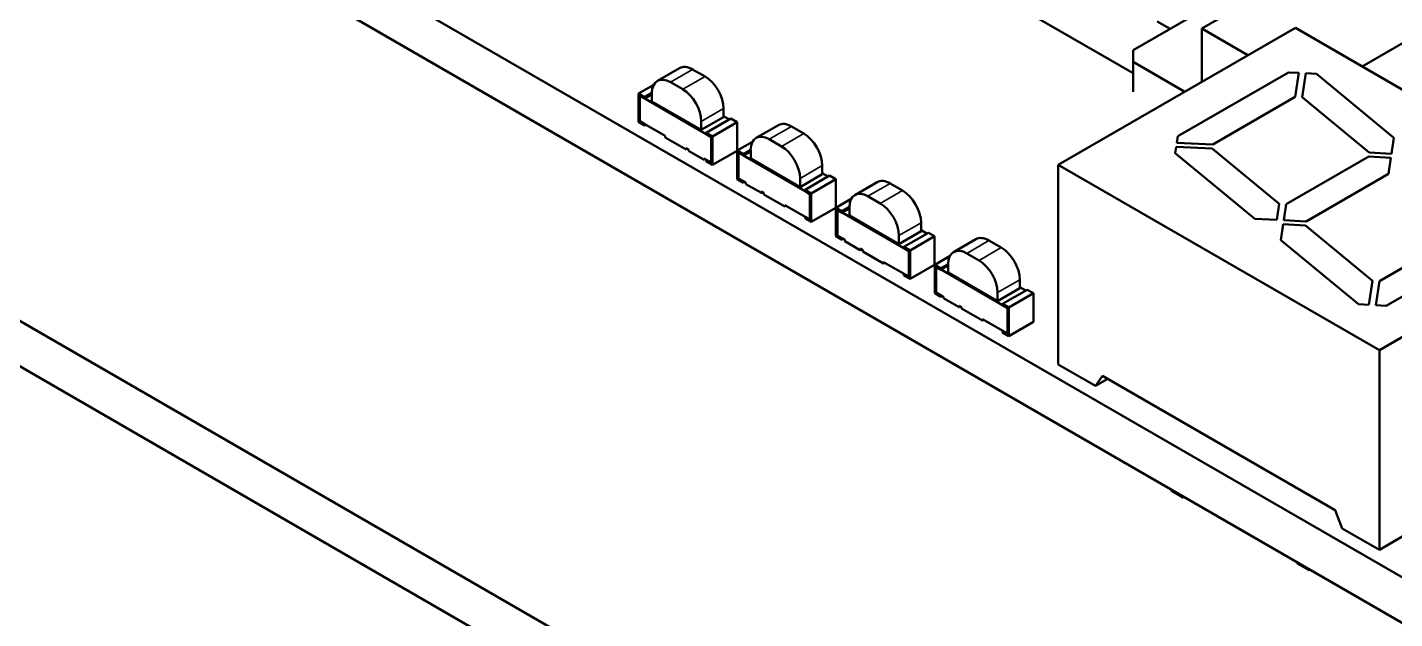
# Model space of a CAD drawing. Header units: millimetres. Extents: x 3100 to 5091, y 868 to 1900.
# Drawn here: x 3950.9 to 3990.06, y 1552.7 to 1569.63 of the extents above; entities that cross this region are included whole.
import ezdxf

# ---------------------------------------------------------------- set-up
doc = ezdxf.new("R2010")
doc.units = ezdxf.units.MM
doc.header["$LTSCALE"] = 1.8
doc.layers.add('외형선(ISO)', color=7, linetype='Continuous', lineweight=50)
doc.layers.add('좁은 외형선(ISO)', color=7, linetype='Continuous', lineweight=35)

msp = doc.modelspace()

# ---------------------------------------------------------------- linework, layer by layer
at = {"layer": '외형선(ISO)'}
for p, q in [((3932.699, 1587.128), (3994.924, 1551.202)), ((3994.924, 1549.896), (3932.699, 1585.822)), ((3953.577, 1585.057), (3982.568, 1568.318)), ((3924.355, 1576.432), (3987.712, 1539.853)), ((3987.712, 1538.547), (3924.355, 1575.126)), ((3989.272, 1572.327), (3984.534, 1569.592)), ((3982.568, 1568.972), (3985.856, 1570.87)), ((3989.126, 1568.512), (3992.503, 1570.462)), ((3983.629, 1569.584), (3983.261, 1569.796)), ((3987.217, 1569.614), (3980.428, 1565.695)), ((3984.534, 1568.065), (3984.534, 1569.592)), ((3985.856, 1568.829), (3984.534, 1569.592)), ((3995.773, 1564.674), (3987.217, 1569.614)), ((3982.568, 1568.972), (3982.568, 1568.645)), ((3982.568, 1568.645), (3984.053, 1567.788)), ((3982.568, 1567.788), (3982.568, 1568.645)), ((3968.945, 1568.096), (3969.581, 1568.463)), ((3969.956, 1568.426), (3970.31, 1568.222)), ((3983.848, 1566.51), (3987.019, 1568.34)), ((3983.848, 1566.51), (3987.019, 1568.34)), ((3987.019, 1568.34), (3987.318, 1568.325)), ((3987.019, 1568.34), (3987.318, 1568.325)), ((3987.318, 1568.325), (3987.214, 1567.637)), ((3987.318, 1568.325), (3987.214, 1567.637)), ((3987.413, 1567.627), (3987.518, 1568.315)), ((3987.518, 1568.315), (3987.413, 1567.627)), ((3987.518, 1568.315), (3987.818, 1568.3)), ((3987.818, 1568.3), (3987.518, 1568.315)), ((3987.818, 1568.3), (3990.038, 1566.469)), ((3987.818, 1568.3), (3990.038, 1566.469)), ((3968.841, 1567.987), (3968.402, 1567.733)), ((3969.32, 1568.059), (3969.673, 1567.855)), ((3968.402, 1566.917), (3968.402, 1567.733)), ((3968.402, 1567.733), (3968.579, 1567.631)), ((3968.579, 1567.59), (3968.438, 1567.672)), ((3968.438, 1567.672), (3968.438, 1566.937)), ((3968.443, 1566.94), (3968.443, 1567.669)), ((3968.579, 1567.631), (3968.79, 1567.753)), ((3968.579, 1567.59), (3968.579, 1567.631)), ((3968.579, 1567.59), (3968.584, 1567.593)), ((3968.584, 1567.593), (3968.79, 1567.712)), ((3968.584, 1567.593), (3970.347, 1566.576)), ((3968.79, 1567.508), (3968.79, 1567.753)), ((3970.204, 1566.691), (3968.79, 1567.508)), ((3987.214, 1567.637), (3984.853, 1566.274)), ((3987.214, 1567.637), (3984.853, 1566.274)), ((3989.334, 1566.043), (3987.413, 1567.627)), ((3989.334, 1566.043), (3987.413, 1567.627)), ((3970.204, 1566.691), (3970.84, 1567.059)), ((3971.05, 1567.017), (3970.347, 1566.611)), ((3970.84, 1567.304), (3970.84, 1567.059)), ((3970.84, 1567.091), (3971.01, 1566.993)), ((3971.05, 1567.017), (3971.227, 1566.915)), ((3968.579, 1566.815), (3968.402, 1566.917)), ((3968.443, 1566.94), (3968.438, 1566.937)), ((3968.438, 1566.937), (3968.579, 1566.856)), ((3968.584, 1566.859), (3968.443, 1566.94)), ((3968.584, 1566.859), (3968.579, 1566.856)), ((3968.579, 1566.815), (3968.579, 1566.856)), ((3968.62, 1566.838), (3968.579, 1566.815)), ((3969.17, 1566.521), (3968.584, 1566.859)), ((3970.204, 1566.936), (3970.204, 1566.691)), ((3970.524, 1566.508), (3971.227, 1566.915)), ((3971.227, 1566.915), (3971.227, 1566.098)), ((3972.41, 1566.83), (3971.773, 1566.463)), ((3973.138, 1566.589), (3972.785, 1566.793)), ((3969.17, 1566.48), (3969.17, 1566.521)), ((3969.17, 1566.48), (3969.767, 1566.135)), ((3970.347, 1566.611), (3970.347, 1566.57)), ((3970.347, 1566.611), (3970.524, 1566.508)), ((3970.488, 1566.488), (3970.347, 1566.57)), ((3970.488, 1565.753), (3970.488, 1566.488)), ((3970.524, 1566.508), (3970.524, 1565.692)), ((3971.67, 1566.354), (3971.231, 1566.1)), ((3972.502, 1566.222), (3972.148, 1566.426)), ((3983.82, 1566.326), (3983.848, 1566.51)), ((3983.848, 1566.51), (3983.82, 1566.326)), ((3984.853, 1566.274), (3983.82, 1566.326)), ((3983.82, 1566.326), (3984.853, 1566.274)), ((3990.038, 1566.469), (3989.969, 1566.011)), ((3990.038, 1566.469), (3989.969, 1566.011)), ((3969.838, 1566.135), (3969.767, 1566.176)), ((3969.767, 1566.176), (3969.767, 1566.135)), ((3969.838, 1566.094), (3969.838, 1566.135)), ((3970.282, 1565.838), (3969.838, 1566.094)), ((3970.352, 1565.838), (3970.282, 1565.879)), ((3970.282, 1565.879), (3970.282, 1565.838)), ((3970.317, 1565.858), (3970.282, 1565.838)), ((3970.347, 1565.835), (3970.352, 1565.838)), ((3970.347, 1565.835), (3970.347, 1565.794)), ((3970.347, 1565.835), (3970.488, 1565.753)), ((3970.488, 1565.759), (3970.352, 1565.838)), ((3971.227, 1566.098), (3970.524, 1565.692)), ((3971.231, 1566.1), (3971.231, 1565.284)), ((3971.408, 1565.998), (3971.231, 1566.1)), ((3971.266, 1566.039), (3971.408, 1565.957)), ((3971.266, 1565.304), (3971.266, 1566.039)), ((3971.271, 1566.036), (3971.271, 1565.307)), ((3971.408, 1565.998), (3971.618, 1566.12)), ((3971.408, 1565.957), (3971.408, 1565.998)), ((3971.408, 1565.957), (3971.413, 1565.96)), ((3971.413, 1565.96), (3971.618, 1566.079)), ((3973.175, 1564.943), (3971.413, 1565.96)), ((3971.618, 1566.12), (3971.618, 1565.875)), ((3971.618, 1565.875), (3973.032, 1565.058)), ((3983.775, 1566.027), (3983.803, 1566.211)), ((3983.775, 1566.027), (3983.803, 1566.211)), ((3986.053, 1564.148), (3983.775, 1566.027)), ((3986.053, 1564.148), (3983.775, 1566.027)), ((3983.803, 1566.211), (3984.836, 1566.159)), ((3983.803, 1566.211), (3984.836, 1566.159)), ((3984.836, 1566.159), (3986.757, 1564.575)), ((3984.836, 1566.159), (3986.757, 1564.575)), ((3986.956, 1564.565), (3989.317, 1565.928)), ((3986.956, 1564.565), (3989.317, 1565.928)), ((3989.317, 1565.928), (3989.951, 1565.896)), ((3989.317, 1565.928), (3989.951, 1565.896)), ((3989.969, 1566.011), (3989.334, 1566.043)), ((3989.969, 1566.011), (3989.334, 1566.043)), ((3989.951, 1565.896), (3989.882, 1565.437)), ((3989.882, 1565.437), (3989.951, 1565.896)), ((3970.524, 1565.692), (3970.347, 1565.794)), ((3973.669, 1565.426), (3973.669, 1565.671)), ((3973.838, 1565.36), (3973.669, 1565.458)), ((3980.428, 1565.695), (3989.621, 1560.388)), ((3980.428, 1565.695), (3980.428, 1559.98)), ((3989.882, 1565.437), (3987.521, 1564.074)), ((3989.882, 1565.437), (3987.521, 1564.074)), ((3971.231, 1565.284), (3971.408, 1565.182)), ((3971.271, 1565.307), (3971.266, 1565.304)), ((3971.408, 1565.223), (3971.266, 1565.304)), ((3971.271, 1565.307), (3971.413, 1565.226)), ((3971.413, 1565.226), (3971.408, 1565.223)), ((3971.408, 1565.182), (3971.408, 1565.223)), ((3971.448, 1565.205), (3971.408, 1565.182)), ((3971.484, 1565.185), (3971.413, 1565.226)), ((3971.484, 1565.144), (3971.484, 1565.185)), ((3971.484, 1565.144), (3971.927, 1564.888)), ((3973.669, 1565.426), (3973.032, 1565.058)), ((3973.032, 1565.058), (3973.032, 1565.303)), ((3973.879, 1565.384), (3973.175, 1564.978)), ((3973.352, 1564.876), (3974.056, 1565.282)), ((3974.056, 1565.282), (3973.879, 1565.384)), ((3974.056, 1564.465), (3974.056, 1565.282)), ((3975.238, 1565.197), (3974.602, 1564.83)), ((3975.967, 1564.956), (3975.613, 1565.16)), ((3971.998, 1564.888), (3971.927, 1564.929)), ((3971.927, 1564.929), (3971.927, 1564.888)), ((3971.998, 1564.847), (3971.998, 1564.888)), ((3971.998, 1564.847), (3972.595, 1564.502)), ((3973.175, 1564.978), (3973.175, 1564.937)), ((3973.352, 1564.876), (3973.175, 1564.978)), ((3973.175, 1564.937), (3973.316, 1564.855)), ((3973.316, 1564.855), (3973.316, 1564.12)), ((3973.352, 1564.059), (3973.352, 1564.876)), ((3974.498, 1564.721), (3974.059, 1564.467)), ((3975.33, 1564.589), (3974.977, 1564.793)), ((3973.181, 1564.205), (3972.595, 1564.543)), ((3972.595, 1564.543), (3972.595, 1564.502)), ((3974.056, 1564.465), (3973.352, 1564.059)), ((3974.059, 1564.467), (3974.059, 1563.651)), ((3974.236, 1564.365), (3974.059, 1564.467)), ((3974.095, 1564.406), (3974.236, 1564.324)), ((3974.095, 1563.671), (3974.095, 1564.406)), ((3974.1, 1564.403), (3974.1, 1563.674)), ((3974.236, 1564.365), (3974.446, 1564.487)), ((3974.236, 1564.324), (3974.236, 1564.365)), ((3974.236, 1564.324), (3974.241, 1564.327)), ((3974.241, 1564.327), (3974.446, 1564.446)), ((3976.004, 1563.31), (3974.241, 1564.327)), ((3974.446, 1564.487), (3974.446, 1564.242)), ((3986.757, 1564.575), (3986.687, 1564.116)), ((3986.757, 1564.575), (3986.687, 1564.116)), ((3986.886, 1564.106), (3986.956, 1564.565)), ((3986.886, 1564.106), (3986.956, 1564.565)), ((3973.175, 1564.202), (3973.181, 1564.205)), ((3973.175, 1564.202), (3973.175, 1564.161)), ((3973.316, 1564.12), (3973.175, 1564.202)), ((3973.175, 1564.161), (3973.352, 1564.059)), ((3973.181, 1564.205), (3973.316, 1564.127)), ((3974.446, 1564.242), (3975.861, 1563.425)), ((3976.497, 1563.793), (3976.497, 1564.038)), ((3986.687, 1564.116), (3986.053, 1564.148)), ((3986.687, 1564.116), (3986.053, 1564.148)), ((3986.8, 1563.533), (3986.869, 1563.991)), ((3986.8, 1563.533), (3986.869, 1563.991)), ((3986.869, 1563.991), (3987.503, 1563.959)), ((3986.869, 1563.991), (3987.503, 1563.959)), ((3987.521, 1564.074), (3986.886, 1564.106)), ((3987.521, 1564.074), (3986.886, 1564.106)), ((3987.503, 1563.959), (3989.424, 1562.375)), ((3987.503, 1563.959), (3989.424, 1562.375)), ((3989.621, 1560.388), (3995.773, 1563.94)), ((3974.059, 1563.651), (3974.236, 1563.549)), ((3974.1, 1563.674), (3974.095, 1563.671)), ((3974.236, 1563.59), (3974.095, 1563.671)), ((3974.1, 1563.674), (3974.241, 1563.593)), ((3974.241, 1563.593), (3974.236, 1563.59)), ((3974.236, 1563.549), (3974.236, 1563.59)), ((3974.277, 1563.572), (3974.236, 1563.549)), ((3974.312, 1563.552), (3974.241, 1563.593)), ((3974.312, 1563.511), (3974.312, 1563.552)), ((3974.312, 1563.511), (3974.756, 1563.255)), ((3976.497, 1563.793), (3975.861, 1563.425)), ((3975.861, 1563.425), (3975.861, 1563.67)), ((3976.707, 1563.751), (3976.004, 1563.345)), ((3976.181, 1563.243), (3976.884, 1563.649)), ((3976.667, 1563.727), (3976.497, 1563.825)), ((3976.884, 1563.649), (3976.707, 1563.751)), ((3976.884, 1562.832), (3976.884, 1563.649)), ((3978.067, 1563.564), (3977.43, 1563.197)), ((3978.795, 1563.323), (3978.442, 1563.527)), ((3989.02, 1561.702), (3986.8, 1563.533)), ((3989.02, 1561.702), (3986.8, 1563.533)), ((3989.623, 1562.365), (3991.984, 1563.728)), ((3989.623, 1562.365), (3991.984, 1563.728)), ((3992.989, 1563.492), (3989.819, 1561.662)), ((3992.989, 1563.492), (3989.819, 1561.662)), ((3974.827, 1563.255), (3974.756, 1563.296)), ((3974.756, 1563.296), (3974.756, 1563.255)), ((3974.827, 1563.214), (3974.827, 1563.255)), ((3974.827, 1563.214), (3975.424, 1562.869)), ((3976.004, 1563.345), (3976.004, 1563.304)), ((3976.181, 1563.243), (3976.004, 1563.345)), ((3976.004, 1563.304), (3976.145, 1563.222)), ((3976.145, 1563.222), (3976.145, 1562.487)), ((3976.181, 1562.426), (3976.181, 1563.243)), ((3977.327, 1563.088), (3976.888, 1562.834)), ((3978.159, 1562.956), (3977.805, 1563.16)), ((3976.009, 1562.572), (3975.424, 1562.91)), ((3975.424, 1562.91), (3975.424, 1562.869)), ((3976.884, 1562.832), (3976.181, 1562.426)), ((3976.888, 1562.834), (3976.888, 1562.018)), ((3977.064, 1562.732), (3976.888, 1562.834)), ((3976.923, 1562.773), (3977.064, 1562.691)), ((3976.923, 1562.038), (3976.923, 1562.773)), ((3976.928, 1562.77), (3976.928, 1562.041)), ((3977.064, 1562.732), (3977.275, 1562.854)), ((3977.064, 1562.691), (3977.064, 1562.732)), ((3977.07, 1562.694), (3977.275, 1562.813)), ((3977.275, 1562.854), (3977.275, 1562.609)), ((3976.004, 1562.569), (3976.009, 1562.572)), ((3976.004, 1562.569), (3976.004, 1562.528)), ((3976.145, 1562.487), (3976.004, 1562.569)), ((3976.004, 1562.528), (3976.181, 1562.426)), ((3976.009, 1562.572), (3976.145, 1562.494)), ((3977.064, 1562.691), (3977.07, 1562.694)), ((3978.832, 1561.677), (3977.07, 1562.694)), ((3977.275, 1562.609), (3978.689, 1561.792)), ((3979.325, 1562.16), (3979.325, 1562.405)), ((3989.424, 1562.375), (3989.32, 1561.687)), ((3989.424, 1562.375), (3989.32, 1561.687)), ((3989.519, 1561.677), (3989.623, 1562.365)), ((3989.623, 1562.365), (3989.519, 1561.677)), ((3976.888, 1562.018), (3977.064, 1561.916)), ((3976.928, 1562.041), (3976.923, 1562.038)), ((3977.064, 1561.957), (3976.923, 1562.038)), ((3976.928, 1562.041), (3977.07, 1561.96)), ((3977.07, 1561.96), (3977.064, 1561.957)), ((3977.064, 1561.916), (3977.064, 1561.957)), ((3977.105, 1561.939), (3977.064, 1561.916)), ((3977.14, 1561.919), (3977.07, 1561.96)), ((3977.14, 1561.878), (3977.14, 1561.919)), ((3979.325, 1562.16), (3978.689, 1561.792)), ((3978.689, 1561.792), (3978.689, 1562.037)), ((3979.536, 1562.118), (3978.832, 1561.712)), ((3979.009, 1561.61), (3979.713, 1562.016)), ((3979.495, 1562.094), (3979.325, 1562.192)), ((3979.713, 1562.016), (3979.536, 1562.118)), ((3979.713, 1561.199), (3979.713, 1562.016)), ((3977.14, 1561.878), (3977.584, 1561.622)), ((3977.655, 1561.622), (3977.584, 1561.663)), ((3977.584, 1561.663), (3977.584, 1561.622)), ((3977.655, 1561.581), (3977.655, 1561.622)), ((3977.655, 1561.581), (3978.252, 1561.236)), ((3978.832, 1561.712), (3978.832, 1561.671)), ((3979.009, 1561.61), (3978.832, 1561.712)), ((3978.832, 1561.671), (3978.973, 1561.589)), ((3978.973, 1561.589), (3978.973, 1560.854)), ((3979.009, 1560.793), (3979.009, 1561.61)), ((3989.32, 1561.687), (3989.02, 1561.702)), ((3989.02, 1561.702), (3989.32, 1561.687)), ((3989.819, 1561.662), (3989.519, 1561.677)), ((3989.519, 1561.677), (3989.819, 1561.662)), ((3978.838, 1560.939), (3978.252, 1561.277)), ((3978.252, 1561.277), (3978.252, 1561.236)), ((3979.713, 1561.199), (3979.009, 1560.793)), ((3978.832, 1560.936), (3978.838, 1560.939)), ((3978.832, 1560.936), (3978.832, 1560.895)), ((3978.973, 1560.854), (3978.832, 1560.936)), ((3978.832, 1560.895), (3979.009, 1560.793)), ((3978.838, 1560.939), (3978.973, 1560.861)), ((3989.621, 1560.388), (3989.621, 1554.672)), ((3980.428, 1559.98), (3981.489, 1559.367)), ((3981.489, 1559.367), (3981.693, 1559.658)), ((3981.843, 1559.571), (3981.489, 1559.367)), ((3981.693, 1559.658), (3988.356, 1555.811)), ((3983.664, 1556.369), (3983.664, 1556.397)), ((3984.017, 1556.165), (3983.664, 1556.369)), ((3984.017, 1556.193), (3984.017, 1556.165)), ((3984.017, 1556.165), (3984.042, 1556.179)), ((3988.356, 1555.811), (3988.56, 1555.285)), ((3988.56, 1555.285), (3989.621, 1554.672)), ((3989.621, 1554.672), (3990.363, 1555.101)), ((3987.256, 1554.295), (3987.256, 1554.323)), ((3987.609, 1554.091), (3987.256, 1554.295)), ((3987.609, 1554.119), (3987.609, 1554.091)), ((3987.609, 1554.091), (3987.634, 1554.105))]:
    msp.add_line(p, q, dxfattribs=at)
for centre, major_axis, start_param, end_param in [((3969.956, 1567.814), (-0.375, 0.65), 5.497787, 6.283185), ((3970.31, 1567.61), (0.375, -0.65), 0.785398, 2.356194), ((3969.32, 1567.446), (-0.375, 0.65), 5.497787, 7.068583), ((3969.673, 1567.242), (0.375, -0.65), 0.785398, 2.356194), ((3972.785, 1566.181), (-0.375, 0.65), 5.497787, 6.283185), ((3972.148, 1565.813), (-0.375, 0.65), 5.497787, 7.068583), ((3972.502, 1565.609), (-0.375, 0.65), 3.926991, 5.497787), ((3973.138, 1565.977), (-0.375, 0.65), 3.926991, 5.497787), ((3969.433, 1566.287), (-0.425, 0), 2.474115, 2.593716), ((3975.613, 1564.548), (-0.375, 0.65), 5.497787, 6.283185), ((3972.261, 1564.654), (-0.525, 0), 5.30614, 5.402404), ((3974.977, 1564.18), (-0.375, 0.65), 5.497787, 7.068583), ((3975.967, 1564.344), (-0.375, 0.65), 3.926991, 5.497787), ((3972.261, 1564.654), (-0.425, 0), 2.474115, 2.593716), ((3975.33, 1563.976), (-0.375, 0.65), 3.926991, 5.497787), ((3978.442, 1562.915), (-0.375, 0.65), 5.497787, 6.283185), ((3975.09, 1563.021), (-0.525, 0), 5.30614, 5.402404), ((3977.805, 1562.547), (-0.375, 0.65), 5.497787, 7.068583), ((3978.795, 1562.711), (-0.375, 0.65), 3.926991, 5.497787), ((3975.09, 1563.021), (-0.425, 0), 2.474115, 2.593716), ((3978.159, 1562.343), (-0.375, 0.65), 3.926991, 5.497787), ((3977.918, 1561.388), (-0.525, 0), 5.30614, 5.402404), ((3977.918, 1561.388), (-0.425, 0), 2.474115, 2.593716)]:
    msp.add_ellipse(centre, major_axis=major_axis, ratio=0.57735, start_param=start_param, end_param=end_param, dxfattribs=at)
at = {"layer": '좁은 외형선(ISO)'}
for p, q in [((3969.32, 1568.059), (3969.956, 1568.426)), ((3969.673, 1567.855), (3970.31, 1568.222)), ((3970.204, 1566.936), (3970.84, 1567.304)), ((3972.785, 1566.793), (3972.148, 1566.426)), ((3973.138, 1566.589), (3972.502, 1566.222)), ((3973.669, 1565.671), (3973.032, 1565.303)), ((3975.613, 1565.16), (3974.977, 1564.793)), ((3975.967, 1564.956), (3975.33, 1564.589)), ((3976.497, 1564.038), (3975.861, 1563.67)), ((3978.442, 1563.527), (3977.805, 1563.16)), ((3978.795, 1563.323), (3978.159, 1562.956)), ((3979.325, 1562.405), (3978.689, 1562.037))]:
    msp.add_line(p, q, dxfattribs=at)

doc.saveas('drawing.dxf')
